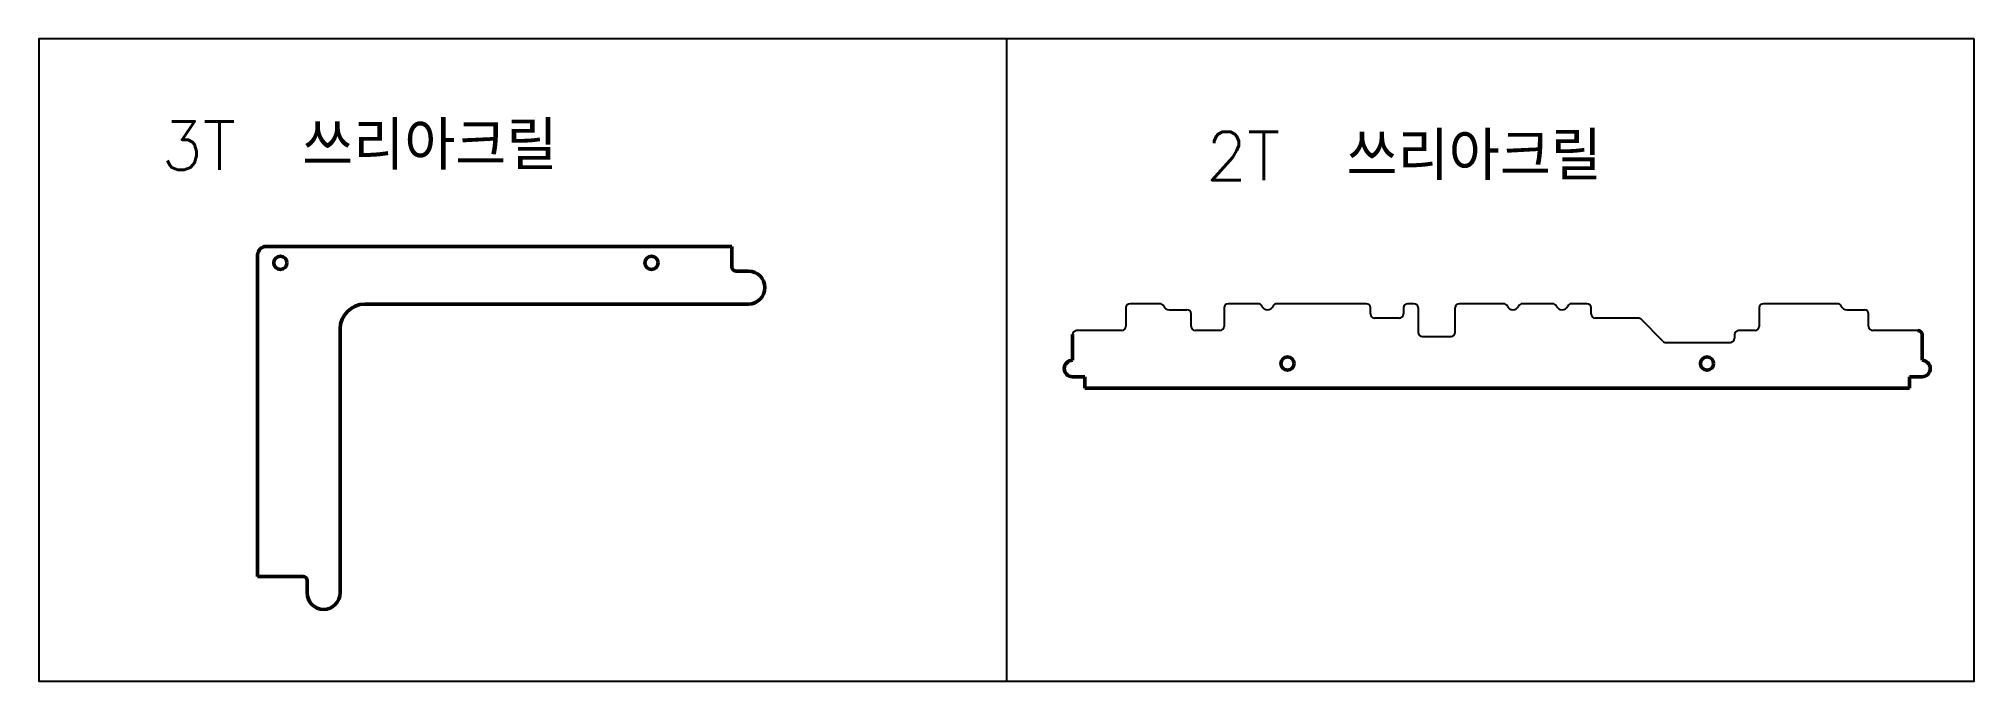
# Model space of a CAD drawing. Header units: millimetres. Extents: x 3259 to 3728, y 1223 to 1378.
import ezdxf

# ---------------------------------------------------------------- set-up
doc = ezdxf.new("R2010")
doc.units = ezdxf.units.MM
doc.header["$LTSCALE"] = 0.3
doc.layers.add('외형선(ISO)', color=7, linetype='Continuous', lineweight=50)
doc.styles.add('STANDARD2', font='romans.shx', dxfattribs={"bigfont": 'whgtxt.shx'})

# ---------------------------------------------------------------- blocks, each defined once
blk = doc.blocks.new('A$C32111AC4')
at = {"layer": '외형선(ISO)', "color": 6}
for p, q in [((0, 8), (0, 85.9)), ((2.1, 88), (115, 88)), ((115, 88), (115, 83)), ((116, 82), (119, 82)), ((119, 74), (26, 74)), ((20, 68), (20, 4)), ((11, 8), (0, 8)), ((12, 4), (12, 7))]:
    blk.add_line(p, q, dxfattribs=at)
for centre in [(5.5, 84), (95.5, 84)]:
    blk.add_circle(centre, 1.6, dxfattribs=at)
for centre, radius, start, end in [((2.1, 85.9), 2.1, 90, 180), ((116, 83), 1, 180, 270), ((119, 78), 4, 270, 90), ((26, 68), 6, 90, 180), ((11, 7), 1, 0, 90), ((16, 4), 4, 180, 0)]:
    blk.add_arc(centre, radius, start, end, dxfattribs=at)
blk = doc.blocks.new('A$C60AE7E75')
at = {"color": 1}
for p, q in [((14.94, 19.52), (14.94, 15.02)), ((23.19, 20.52), (15.94, 20.52)), ((25.47, 19.06), (29.75, 19.06)), ((38.75, 19.52), (38.75, 15.02)), ((47.01, 20.52), (39.75, 20.52)), ((73.25, 20.52), (51.55, 20.52)), ((74.25, 18.02), (74.25, 19.52)), ((82.25, 19.52), (82.25, 18.02)), ((84.8, 20.52), (83.25, 20.52)), ((85.8, 19.52), (85.8, 13.6)), ((94.8, 13.6), (94.8, 19.52)), ((106.54, 20.52), (95.8, 20.52)), ((118.44, 20.52), (111.09, 20.52)), ((126.75, 20.52), (122.99, 20.52)), ((127.75, 18.02), (127.75, 19.52)), ((168.53, 19.52), (168.53, 15.02)), ((187.5, 20.52), (169.53, 20.52)), ((189.78, 19.06), (194.06, 19.06)), ((30.75, 15.02), (30.75, 18.06)), ((81.25, 17.02), (75.25, 17.02)), ((139.17, 17.02), (128.75, 17.02)), ((145.18, 11.43), (139.88, 16.73)), ((195.06, 15.02), (195.06, 18.06)), ((13.94, 14.02), (3, 14.02)), ((37.75, 14.02), (31.75, 14.02)), ((86.8, 12.6), (93.8, 12.6)), ((145.89, 11.13), (161.53, 11.13)), ((162.53, 13.02), (162.53, 12.13)), ((167.53, 14.02), (163.53, 14.02)), ((207, 14.02), (196.06, 14.02))]:
    blk.add_line(p, q, dxfattribs=at)
for centre, radius, start, end in [((15.94, 19.52), 1, 90, 180), ((23.19, 19.52), 1, 24.5823, 90), ((25.47, 20.56), 1.5, 204.5823, 270), ((29.75, 18.06), 1, 0, 90), ((39.75, 19.52), 1, 90, 180), ((47.01, 19.52), 1, 24.5823, 90), ((49.28, 20.56), 1.5, 204.5823, 335.4177), ((51.55, 19.52), 1, 90, 155.4177), ((73.25, 19.52), 1, 0, 90), ((83.25, 19.52), 1, 90, 180), ((84.8, 19.52), 1, 0, 90), ((95.8, 19.52), 1, 90, 180), ((106.54, 19.52), 1, 24.5823, 90), ((108.81, 20.56), 1.5, 204.5823, 335.4177), ((111.09, 19.52), 1, 90, 155.4177), ((118.44, 19.52), 1, 24.5823, 90), ((120.71, 20.56), 1.5, 204.5823, 335.4177), ((122.99, 19.52), 1, 90, 155.4177), ((126.75, 19.52), 1, 0, 90), ((169.53, 19.52), 1, 90, 180), ((187.5, 19.52), 1, 24.5823, 90), ((189.78, 20.56), 1.5, 204.5823, 270), ((194.06, 18.06), 1, 0, 90), ((13.94, 15.02), 1, 270, 0), ((31.75, 15.02), 1, 180, 270), ((37.75, 15.02), 1, 270, 0), ((75.25, 18.02), 1, 180, 270), ((81.25, 18.02), 1, 270, 0), ((128.75, 18.02), 1, 180, 270), ((139.17, 16.02), 1, 45, 90), ((167.53, 15.02), 1, 270, 0), ((196.06, 15.02), 1, 180, 270), ((3, 13.02), 1, 90, 180), ((86.8, 13.6), 1, 180, 270), ((93.8, 13.6), 1, 270, 0), ((145.89, 12.13), 1, 225, 270), ((161.53, 12.13), 1, 270, 0), ((163.53, 13.02), 1, 90, 180)]:
    blk.add_arc(centre, radius, start, end, dxfattribs=at)
at = {"layer": '외형선(ISO)', "color": 1}
for p, q in [((2, 6.8), (2, 13.02)), ((208, 13.02), (208, 6.8)), ((5, 2.8), (2, 2.8)), ((5, 0), (5, 2.8)), ((208, 2.8), (205, 2.8)), ((205, 2.8), (205, 0)), ((5, 0), (205, 0))]:
    blk.add_line(p, q, dxfattribs=at)
for centre in [(54.13, 6), (155.87, 6)]:
    blk.add_circle(centre, 1.6, dxfattribs=at)
for centre, radius, start, end in [((207, 13.02), 1, 0, 90), ((2, 4.8), 2, 90, 270), ((208, 4.8), 2, 270, 90)]:
    blk.add_arc(centre, radius, start, end, dxfattribs=at)

msp = doc.modelspace()

# ---------------------------------------------------------------- linework, layer by layer
at = {"color": 2}
msp.add_line((3493.44, 1378.3), (3493.44, 1222.52), dxfattribs=at)
msp.add_lwpolyline([(3728.13, 1378.3), (3258.74, 1378.3), (3258.74, 1222.52), (3728.13, 1222.52)], close=True, dxfattribs=at)

# ---------------------------------------------------------------- block references
for name, p in [('A$C32111AC4', (3311.84, 1239.95)), ('A$C60AE7E75', (3507.45, 1293.54))]:
    msp.add_blockref(name, p, dxfattribs=at)

# ---------------------------------------------------------------- texts
at = {"color": 2, "style": 'STANDARD2'}
for s, p in [('3T  쓰리아크릴', (3288.5, 1346.54)), ('2T  쓰리아크릴', (3541.77, 1344.02))]:
    msp.add_text(s, height=11.708, dxfattribs=at).set_placement(p)

doc.saveas('drawing.dxf')
